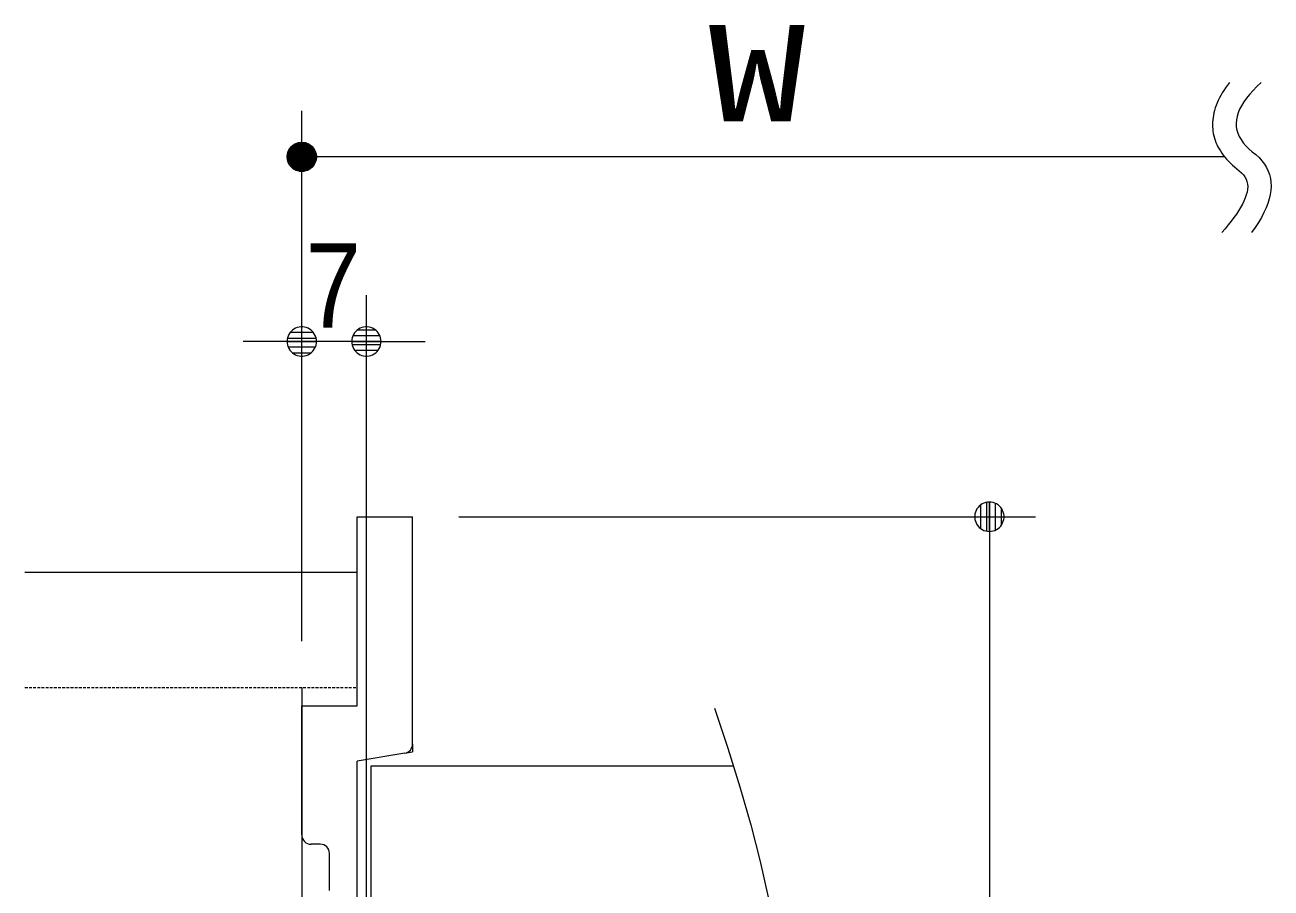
# Model space of a CAD drawing. Units: millimetres, scale not verified. Extents: x -6062 to 6062, y -3045 to 3045.
# Drawn here: x -5392 to -4852, y 1810 to 2184 of the extents above; entities that cross this region are included whole.
import ezdxf
from ezdxf.enums import TextEntityAlignment as Align

# ---------------------------------------------------------------- set-up
doc = ezdxf.new("R2010")
doc.units = ezdxf.units.MM
doc.header["$LTSCALE"] = 20
doc.linetypes.add('DASHED1', pattern=[1.8, 1.2, -0.6])
doc.linetypes.add('DOUBLE_CHAIN1', pattern=[8.8, 5, -1, 0.6, -0.6, 0.6, -1])
for name, color, linetype, lineweight in [('0-0_2寸法-1', 7, 'Continuous', 9), ('0-1_0', 7, 'Continuous', 9), ('0-3_2寸法-3', 7, 'Continuous', 9), ('0-4_3一般', 7, 'Continuous', 9)]:
    doc.layers.add(name, color=color, linetype=linetype, lineweight=lineweight)
doc.styles.add('ＭＳ ゴシック', font='')
doc.styles.add('ＭＳ Ｐゴシック', font='')
doc.styles.get('ＭＳ ゴシック').set_extended_font_data('MS Gothic')
doc.styles.get('ＭＳ Ｐゴシック').set_extended_font_data('MS PGothic')

# ---------------------------------------------------------------- blocks, each defined once
blk = doc.blocks.new('_Dot')
at = {"layer": '0-1_0'}
for p, q in [((-10, 0), (-20, 0)), ((9.78, 2), (-9.78, 2)), ((7.99, 6), (-7.99, 6)), ((9.16, -3.98), (-9.16, -3.98)), ((6, -7.98), (-6, -7.98))]:
    blk.add_line(p, q, dxfattribs=at)
for points in [[(10, 0), (9.92, 1.25), (9.69, 2.49), (9.3, 3.68), (8.76, 4.82), (8.09, 5.88), (7.29, 6.85), (6.37, 7.71), (5.36, 8.44), (4.26, 9.05), (3.09, 9.51), (1.87, 9.82), (0.63, 9.98), (-0.63, 9.98), (-1.87, 9.82), (-3.09, 9.51), (-4.26, 9.05), (-5.36, 8.44), (-6.37, 7.71), (-7.29, 6.85), (-8.09, 5.88), (-8.76, 4.82), (-9.3, 3.68), (-9.69, 2.49), (-9.92, 1.25), (-10, 0), (0, 0)], [(-10, 0), (-9.92, -1.25), (-9.69, -2.49), (-9.3, -3.68), (-8.76, -4.82), (-8.09, -5.88), (-7.29, -6.85), (-6.37, -7.71), (-5.36, -8.44), (-4.26, -9.05), (-3.09, -9.51), (-1.87, -9.82), (-0.63, -9.98), (0.63, -9.98), (1.87, -9.82), (3.09, -9.51), (4.26, -9.05), (5.36, -8.44), (6.37, -7.71), (7.29, -6.85), (8.09, -5.88), (8.76, -4.82), (9.3, -3.68), (9.69, -2.49), (9.92, -1.25), (10, 0), (0, 0)]]:
    blk.add_lwpolyline(points, close=True, dxfattribs=at)
blk = doc.blocks.new('グループ-2')
at = {"layer": '0-3_2寸法-3'}
blk.add_line((-61436, 41925.6), (-61467.9, 41880.9), dxfattribs=at)
for points in [[(-61659.7, 43180.9), (-61677, 43158.6), (-61693.2, 43136.4), (-61708.1, 43114.3), (-61721.9, 43092.3), (-61734.5, 43070.3), (-61745.9, 43048.4), (-61756.3, 43026.5), (-61765.6, 43004.9), (-61774, 42983.4), (-61781.4, 42962.1), (-61787.8, 42940.9), (-61793.3, 42919.9), (-61797.8, 42899.1), (-61801.3, 42878.4), (-61803.8, 42858), (-61805.4, 42837.6), (-61806, 42817.5), (-61805.7, 42797.5), (-61804.3, 42777.7), (-61802, 42758), (-61798.8, 42738.6), (-61794.5, 42719.2), (-61789.3, 42700.1), (-61783.1, 42681.1), (-61776, 42662.3), (-61767.8, 42643.7), (-61758.7, 42625.2), (-61748.7, 42606.9), (-61737.6, 42588.7), (-61725.6, 42570.7), (-61712.6, 42552.9), (-61698.7, 42535.3), (-61683.8, 42517.8), (-61667.9, 42500.5), (-61651, 42483.4), (-61633.2, 42466.4), (-61614.4, 42449.6), (-61594.6, 42433), (-61573.9, 42416.5)], [(-61383.4, 43180.9), (-61420.9, 43146.4), (-61454.8, 43112.5), (-61485.2, 43079), (-61512.1, 43046), (-61535.4, 43013.4), (-61555.2, 42981.4), (-61571.4, 42949.8), (-61584.1, 42918.7), (-61593.3, 42888), (-61599, 42857.8), (-61601.1, 42828.2), (-61599.7, 42798.9), (-61594.7, 42770.2), (-61586.2, 42741.9), (-61574.2, 42714.1), (-61558.7, 42686.8), (-61539.6, 42660), (-61517, 42633.6), (-61490.8, 42607.7), (-61461.2, 42582.3), (-61430, 42556.9), (-61402.1, 42530.5), (-61377.5, 42503), (-61356.1, 42474.6), (-61338.2, 42445.2), (-61323.5, 42414.7), (-61312.2, 42383.2), (-61304.2, 42350.7), (-61299.6, 42317.1), (-61298.2, 42282.6), (-61300.2, 42247), (-61305.5, 42210.4), (-61314.2, 42172.8), (-61326.2, 42134.2), (-61341.5, 42094.5), (-61360.1, 42053.8), (-61382.1, 42012.1), (-61407.3, 41969.4), (-61436, 41925.6)], [(-61573.9, 42416.5), (-61554.7, 42399.5), (-61538.5, 42381.6), (-61525.1, 42362.9), (-61514.6, 42343.2), (-61507, 42322.7), (-61502.3, 42301.3), (-61500.6, 42279), (-61501.7, 42255.8), (-61505.8, 42231.8), (-61512.7, 42206.8), (-61522, 42181.1), (-61533.3, 42154.5), (-61546.7, 42127.2), (-61562, 42099.1), (-61579.4, 42070.3), (-61598.8, 42040.7), (-61620.2, 42010.3), (-61643.6, 41979.1), (-61669, 41947.1), (-61696.4, 41914.4), (-61725.8, 41880.9)]]:
    blk.add_lwpolyline(points, dxfattribs=at)
blk = doc.blocks.new('グループ-3')
at = {"layer": '0-3_2寸法-3'}
for p, q in [((-69700, 41336.9), (-69700, 42936.9)), ((-69575.2, 42559.8), (-69824.8, 42559.8)), ((-69576.1, 42563.8), (-69823.9, 42563.8)), ((-69577.1, 42567.8), (-69822.9, 42567.8)), ((-69578, 42571.8), (-69822, 42571.8)), ((-69579, 42575.8), (-69821, 42575.8)), ((-69580.6, 42579.8), (-69819.4, 42579.8)), ((-69582.2, 42583.8), (-69817.8, 42583.8)), ((-69583.9, 42587.8), (-69816.1, 42587.8)), ((-69585.6, 42591.8), (-69814.4, 42591.8)), ((-69587.4, 42595.8), (-69812.6, 42595.8)), ((-69589.9, 42599.8), (-69810.1, 42599.8)), ((-69592.3, 42603.8), (-69807.7, 42603.8)), ((-69594.8, 42607.8), (-69805.2, 42607.8)), ((-69597.3, 42611.8), (-69802.7, 42611.8)), ((-69600.7, 42615.8), (-69799.3, 42615.8)), ((-69604.1, 42619.8), (-69795.9, 42619.8)), ((-69607.5, 42623.8), (-69792.5, 42623.8)), ((-69611.3, 42627.8), (-69788.7, 42627.8)), ((-69615.9, 42631.8), (-69784.1, 42631.8)), ((-69620.6, 42635.8), (-69779.4, 42635.8)), ((-69625.3, 42639.8), (-69774.7, 42639.8)), ((-69631.9, 42643.8), (-69768.1, 42643.8)), ((-69638.4, 42647.8), (-69761.6, 42647.8)), ((-69646.2, 42651.8), (-69753.8, 42651.8)), ((-69655.8, 42655.8), (-69744.2, 42655.8)), ((-69668.9, 42659.8), (-69731.1, 42659.8)), ((-69696.8, 42663.8), (-69703.2, 42663.8)), ((-69573, 42535.8), (-69827, 42535.8)), ((-69573.1, 42539.8), (-69826.9, 42539.8)), ((-69573.3, 42531.8), (-69826.7, 42531.8)), ((-69573.4, 42543.8), (-69826.6, 42543.8)), ((-69573.6, 42527.8), (-69826.4, 42527.8)), ((-69573.7, 42547.8), (-69826.3, 42547.8)), ((-69573.9, 42523.8), (-69826.1, 42523.8)), ((-69574, 42551.8), (-69826, 42551.8)), ((-69574.2, 42519.8), (-69825.8, 42519.8)), ((-69574.4, 42555.8), (-69825.6, 42555.8)), ((-69574.7, 42515.8), (-69825.3, 42515.8)), ((-69575.7, 42511.8), (-69824.3, 42511.8)), ((-69576.7, 42507.8), (-69823.3, 42507.8)), ((-69577.6, 42503.8), (-69822.4, 42503.8)), ((-69578.6, 42499.8), (-69821.4, 42499.8)), ((-69579.9, 42495.8), (-69820.1, 42495.8)), ((-69581.5, 42491.8), (-69818.5, 42491.8)), ((-69583.2, 42487.8), (-69816.8, 42487.8)), ((-69584.8, 42483.8), (-69815.2, 42483.8)), ((-69586.5, 42479.8), (-69813.5, 42479.8)), ((-69588.8, 42475.8), (-69811.2, 42475.8)), ((-69591.3, 42471.8), (-69808.7, 42471.8)), ((-69593.7, 42467.8), (-69806.3, 42467.8)), ((-69596.2, 42463.8), (-69803.8, 42463.8)), ((-69599.2, 42459.8), (-69800.8, 42459.8)), ((-69602.6, 42455.8), (-69797.4, 42455.8)), ((-69606, 42451.8), (-69794, 42451.8)), ((-61700, 42536.9), (-69700, 42536.9)), ((-69609.5, 42447.8), (-69790.5, 42447.8)), ((-69613.9, 42443.8), (-69786.1, 42443.8)), ((-69618.6, 42439.8), (-69781.4, 42439.8)), ((-69623.3, 42435.8), (-69776.7, 42435.8)), ((-69629, 42431.8), (-69771, 42431.8)), ((-69635.5, 42427.8), (-69764.5, 42427.8)), ((-69642.1, 42423.8), (-69757.9, 42423.8)), ((-69651.6, 42419.8), (-69748.4, 42419.8)), ((-69661.6, 42415.8), (-69738.4, 42415.8)), ((-69678.3, 42411.8), (-69721.7, 42411.8))]:
    blk.add_line(p, q, dxfattribs=at)
blk.add_circle((-69700, 42536.9), 127.1, dxfattribs=at)
blk.add_circle((-69700, 42536.9), 127.1, dxfattribs=at)
blk.add_blockref('グループ-2', (0, 0), dxfattribs=at)
at = {"layer": '0-3_2寸法-3', "style": 'ＭＳ ゴシック', "width": 1.5}
blk.add_text('W', height=836.9, dxfattribs=at).set_placement((-66180.9, 42593.7), align=Align.BOTTOM_LEFT)
blk = doc.blocks.new('グループ-24')
at = {"layer": '0-4_3一般'}
for points in [[(-66122.4, 37756.9), (-66006.4, 37410.9), (-65901.9, 37074.1), (-65808.9, 36746.3), (-65727.3, 36427.6), (-65657.3, 36118)], [(-66381.4, 30216.9), (-69100, 30216.9), (-69100, 33736.9), (-65545.3, 33736.9), (-69100, 33736.9), (-69100, 37256.9), (-65957.9, 37256.9)]]:
    blk.add_lwpolyline(points, dxfattribs=at)
blk = doc.blocks.new('グループ-25')
at = {"layer": '0-4_3一般'}
for p, q in [((-68740, 37444.7), (-68740, 39416.9)), ((-72100, 38936.9), (-69220, 38936.9)), ((-69700, 37936.9), (-69700, 26176.9)), ((-69700, 36656.9), (-69700, 37776.9)), ((-69700, 37776.9), (-69220, 37776.9)), ((-68806.8, 37365.7), (-69220, 37296.9)), ((-69220, 35912.9), (-69220, 37296.9)), ((-69540, 36576.9), (-69620, 36576.9)), ((-69460, 36176.9), (-69460, 36496.9))]:
    blk.add_line(p, q, dxfattribs=at)
at = {"layer": '0-4_3一般', "linetype": 'DASHED1'}
blk.add_line((-72100, 37936.9), (-69220, 37936.9), dxfattribs=at)
at = {"layer": '0-4_3一般', "linetype": 'DOUBLE_CHAIN1'}
for p in [(-68806.8, 37365.7), (-68740, 37444.7)]:
    blk.add_line(p, (-68740, 37376.9), dxfattribs=at)
at = {"layer": '0-4_3一般'}
blk.add_lwpolyline([(-69220, 37776.9), (-69220, 39416.9), (-68740, 39416.9)], dxfattribs=at)
for centre, start, end in [((-68820, 37444.7), 279.46232, 319.73116), ((-68820, 37444.7), 319.73116, 0), ((-69620, 36656.9), 180, 225), ((-69620, 36656.9), 225, 270), ((-69540, 36496.9), 45, 90), ((-69540, 36496.9), 0, 45)]:
    blk.add_arc(centre, 80, start, end, dxfattribs=at)
blk.add_blockref('グループ-24', (0, 0), dxfattribs=at)

msp = doc.modelspace()

# ---------------------------------------------------------------- linework, layer by layer
at = {"layer": '0-0_2寸法-1'}
for p, q in [((-5272.5, 1916.84), (-5272.5, 2066.84)), ((-5244.5, 1513.64), (-5244.5, 2066.84)), ((-5285.21, 2046.84), (-5297.92, 2046.84)), ((-5244.5, 2046.84), (-5272.5, 2046.84)), ((-5231.79, 2046.84), (-5219.08, 2046.84)), ((-5204.5, 1970.84), (-4954.5, 1970.84)), ((-4974.5, 1958.13), (-4974.5, 1247.56))]:
    msp.add_line(p, q, dxfattribs=at)

# ---------------------------------------------------------------- block references
at = {"layer": '0-0_2寸法-1', "xscale": 0.6356201, "yscale": 0.6356201}
msp.add_blockref('_Dot', (-5272.5, 2046.84), dxfattribs=at)
for p, rotation in [((-5244.5, 2046.84), 180), ((-4974.5, 1970.84), 90)]:
    msp.add_blockref('_Dot', p, dxfattribs=dict(at, rotation=rotation))
at = {"layer": '0-3_2寸法-3', "xscale": 0.05, "yscale": 0.05}
msp.add_blockref('グループ-3', (-1787.5, 0), dxfattribs=at)
at = {"layer": '0-4_3一般', "xscale": 0.05, "yscale": 0.05}
msp.add_blockref('グループ-25', (-1787.5, 0), dxfattribs=at)

# ---------------------------------------------------------------- texts
at = {"layer": '0-0_2寸法-1', "style": 'ＭＳ Ｐゴシック', "width": 0.9}
msp.add_text('7', height=36.66, dxfattribs=at).set_placement((-5270.9, 2041.79), align=Align.BOTTOM_LEFT)

doc.saveas('drawing.dxf')
